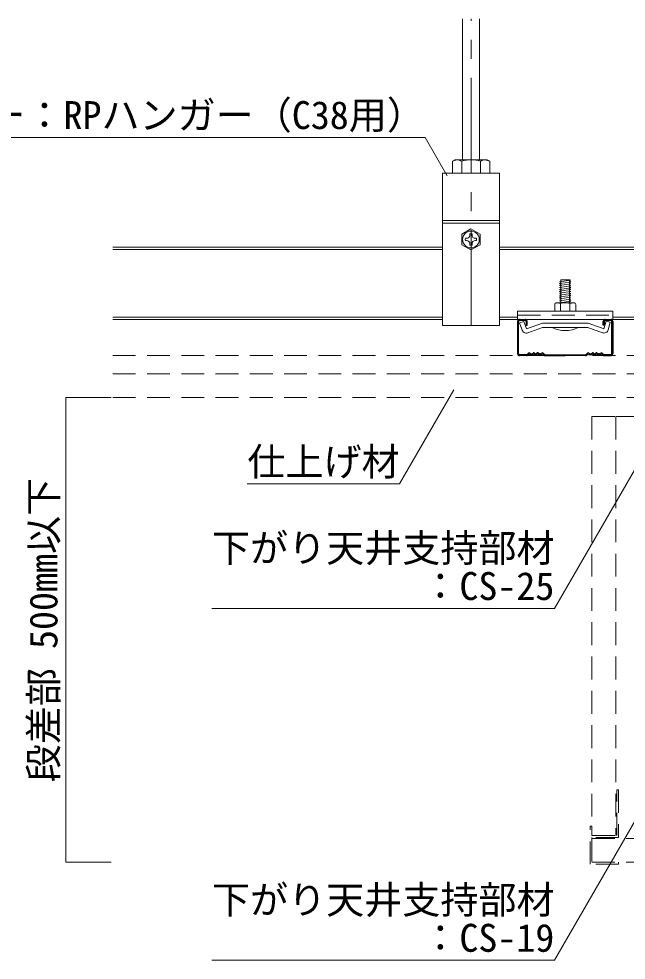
# Model space of a CAD drawing. Units: millimetres on the paper, enlarged 30 times, with parts at other scales. Extents: x -5790 to 5910, y -4184 to 4114.
# Drawn here: x 2857 to 3814, y -3247 to -1764 of the extents above; entities that cross this region are included whole.
import ezdxf
from ezdxf.enums import TextEntityAlignment as Align

# ---------------------------------------------------------------- set-up
doc = ezdxf.new("R2010")
doc.units = ezdxf.units.MM
doc.header["$LTSCALE"] = 30
doc.linetypes.add('CHAIN1', pattern=[8, 5, -1, 1, -1])
doc.linetypes.add('DASHED1', pattern=[1.8, 1.2, -0.6])
for name, color, linetype, lineweight in [('2-0_中心線', 4, 'CHAIN1', 9), ('2-1_吊り材', 7, 'Continuous', 18), ('2-2_野縁受け', 3, 'Continuous', 18), ('2-3_野縁', 2, 'Continuous', 25), ('2-5_寸法', 4, 'Continuous', 9), ('2-6_文字', 7, 'Continuous', 18), ('2-A_クリップ', 7, 'Continuous', 18), ('2-B_ビス', 3, 'Continuous', 18), ('2-C_パネル', 7, 'DASHED1', 18), ('2-D_見切り', 7, 'DASHED1', 18)]:
    doc.layers.add(name, color=color, linetype=linetype, lineweight=lineweight)
doc.styles.add('ＭＳ ゴシック', font='')
doc.styles.get('ＭＳ ゴシック').set_extended_font_data('MS Gothic')

msp = doc.modelspace()

# ---------------------------------------------------------------- linework, layer by layer
at = {"layer": '2-0_中心線'}
msp.add_line((3569.6, -2247.14), (3569.6, -1764.02), dxfattribs=at)
at = {"layer": '2-1_吊り材'}
for p, q in [((3556.1, -1986.14), (3556.1, -1764.02)), ((3583.1, -1986.14), (3583.1, -1764.02)), ((3544.14, -1986.14), (3540.2, -1988.41)), ((3544.14, -1986.14), (3595.06, -1986.14)), ((3595.06, -1986.14), (3599, -1988.41)), ((3540.2, -2007.14), (3540.2, -1988.41)), ((3554.9, -2007.14), (3554.9, -1988.41)), ((3584.3, -2007.14), (3584.3, -1988.41)), ((3599, -2007.14), (3599, -1988.41)), ((3540.2, -2007.14), (3599, -2007.14)), ((3614.6, -2007.14), (3614.6, -2247.14)), ((3524.6, -2081.54), (3614.6, -2081.54)), ((3524.6, -2085.69), (3614.6, -2085.69)), ((3614.6, -2247.14), (3524.6, -2247.14))]:
    msp.add_line(p, q, dxfattribs=at)
msp.add_lwpolyline([(3524.6, -2247.14), (3524.6, -2007.14), (3614.6, -2007.14)], dxfattribs=at)
for centre, radius, start, end in [((3549.81, -2006.45), 20.44, 96.34294, 118.04132), ((3547.05, -2000.77), 14.64, 57.57118, 88.04459), ((3569.6, -2034.79), 48.65, 72.41205, 107.58797), ((3592.15, -2000.77), 14.64, 91.95543, 122.42883), ((3589.39, -2006.45), 20.44, 61.95869, 83.65707)]:
    msp.add_arc(centre, radius, start, end, dxfattribs=at)
at = {"layer": '2-2_野縁受け'}
for p, q in [((3005, -2123.54), (3524.6, -2123.54)), ((3005, -2127.14), (3524.6, -2127.14)), ((3614.6, -2123.54), (4010.58, -2123.54)), ((3614.6, -2127.14), (4010.58, -2127.14)), ((3005, -2233.94), (3524.6, -2233.94)), ((3005, -2237.54), (3524.6, -2237.54)), ((3005, -2237.54), (3008.6, -2237.54)), ((3614.6, -2233.94), (3642.98, -2233.94)), ((3614.6, -2237.54), (3642.98, -2237.54)), ((3792.98, -2233.94), (4010.58, -2233.94)), ((3792.98, -2237.54), (4010.58, -2237.54))]:
    msp.add_line(p, q, dxfattribs=at)
at = {"layer": '2-3_野縁'}
for p, q in [((3645.98, -2237.54), (3654.98, -2237.54)), ((3780.98, -2237.54), (3789.98, -2237.54)), ((3642.98, -2240.54), (3642.98, -2291.41)), ((3644.48, -2291.54), (3644.48, -2240.54)), ((3654.98, -2239.04), (3645.98, -2239.04)), ((3656.48, -2240.54), (3656.48, -2246.54)), ((3656.48, -2246.54), (3657.98, -2246.54)), ((3657.98, -2246.54), (3657.98, -2240.54)), ((3777.98, -2246.54), (3777.98, -2240.54)), ((3779.48, -2246.54), (3777.98, -2246.54)), ((3779.48, -2240.54), (3779.48, -2246.54)), ((3789.98, -2239.04), (3780.98, -2239.04)), ((3791.48, -2291.54), (3791.48, -2240.54)), ((3792.98, -2240.54), (3792.98, -2291.41)), ((3645.98, -2293.04), (3656.76, -2293.04)), ((3656.76, -2293.04), (3646, -2293.04)), ((3656.76, -2294.54), (3646, -2294.54)), ((3656.76, -2294.54), (3646, -2294.54)), ((3659.94, -2290.48), (3657.82, -2292.6)), ((3657.82, -2292.6), (3659.94, -2290.48)), ((3661, -2291.54), (3658.88, -2293.66)), ((3661, -2291.54), (3658.88, -2293.66)), ((3682, -2291.54), (3684.12, -2293.66)), ((3683.06, -2290.48), (3685.18, -2292.6)), ((3686.2, -2294.54), (3717.96, -2294.54)), ((3686.24, -2293.04), (3749.76, -2293.04)), ((3749.71, -2294.54), (3717.96, -2294.54)), ((3752.94, -2290.48), (3750.82, -2292.6)), ((3754, -2291.54), (3751.88, -2293.66)), ((3775, -2291.54), (3777.12, -2293.66)), ((3775, -2291.54), (3777.12, -2293.66)), ((3776.06, -2290.48), (3778.18, -2292.6)), ((3778.18, -2292.6), (3776.06, -2290.48)), ((3779.24, -2293.04), (3790, -2293.04)), ((3789.98, -2293.04), (3779.24, -2293.04)), ((3779.24, -2294.54), (3790, -2294.54)), ((3779.24, -2294.54), (3790, -2294.54))]:
    msp.add_line(p, q, dxfattribs=at)
for centre, radius, start, end in [((3645.98, -2240.54), 3, 90.00299, 180.00299), ((3654.98, -2240.54), 3, 0.00299, 90.00299), ((3780.98, -2240.54), 3, 89.99699, 179.99699), ((3789.98, -2240.54), 3, 359.99699, 89.99699), ((3645.98, -2240.54), 1.5, 90, 180), ((3654.98, -2240.54), 1.5, 0.00699, 90), ((3780.98, -2240.54), 1.5, 90, 180), ((3789.98, -2240.54), 1.5, 0, 90), ((3645.98, -2291.54), 3, 177.476, 270), ((3645.98, -2291.54), 3, 177.476, 270), ((3645.98, -2291.54), 1.5, 180, 270), ((3656.76, -2291.54), 1.5, 270, 314.99998), ((3656.76, -2291.54), 1.5, 269.99998, 314.99998), ((3656.76, -2291.54), 3, 270, 315), ((3656.76, -2291.54), 3, 270, 314.99998), ((3661, -2291.54), 1.5, 46.39717, 135), ((3664.75, -2287.6), 5.44, 226.39717, 313.60281), ((3664.75, -2287.6), 3.94, 226.39717, 313.60281), ((3668.5, -2291.54), 1.5, 36.86989, 133.60281), ((3671.5, -2289.29), 3.75, 216.86989, 323.1301), ((3671.5, -2289.29), 2.25, 216.86989, 323.1301), ((3674.5, -2291.54), 1.5, 46.39717, 143.1301), ((3674.5, -2291.54), 1.5, 36.86989, 143.1301), ((3678.25, -2287.6), 5.44, 226.39717, 313.60281), ((3678.25, -2287.6), 3.94, 226.39717, 313.60281), ((3682, -2291.54), 1.5, 44.99998, 133.60281), ((3686.24, -2291.54), 3, 225, 270), ((3686.24, -2291.54), 1.5, 225, 270), ((3749.76, -2291.54), 1.5, 270, 315), ((3749.76, -2291.54), 3, 270, 315), ((3754, -2291.54), 1.5, 46.39719, 135.00002), ((3757.75, -2287.6), 5.44, 226.39719, 313.60283), ((3757.75, -2287.6), 3.94, 226.39719, 313.60283), ((3761.5, -2291.54), 1.5, 36.8699, 143.13011), ((3761.5, -2291.54), 1.5, 36.8699, 133.60283), ((3764.5, -2289.29), 3.75, 216.8699, 323.13011), ((3764.5, -2289.29), 2.25, 216.8699, 323.13011), ((3767.5, -2291.54), 1.5, 46.39719, 143.13011), ((3771.25, -2287.6), 5.44, 226.39719, 313.60283), ((3771.25, -2287.6), 3.94, 226.39719, 313.60283), ((3775, -2291.54), 1.5, 45, 133.60283), ((3779.24, -2291.54), 3, 225, 270), ((3779.24, -2291.54), 3, 225.00002, 270), ((3779.24, -2291.54), 1.5, 225.00002, 270), ((3779.24, -2291.54), 1.5, 225, 270), ((3789.98, -2291.54), 3, 270, 2.524), ((3789.98, -2291.54), 3, 269.99997, 2.524), ((3789.98, -2291.54), 1.5, 270, 0)]:
    msp.add_arc(centre, radius, start, end, dxfattribs=at)
at = {"layer": '2-5_寸法'}
msp.add_line((2930.93, -2360.54), (3002.31, -2360.54), dxfattribs=at)
msp.add_lwpolyline([(2930.93, -2360.54), (2930.93, -3092.54), (3002.31, -3092.54)], dxfattribs=at)
at = {"layer": '2-6_文字'}
for p, q in [((3497.26, -1950.83), (2627.26, -1950.83)), ((3497.26, -1950.83), (3532.17, -2011.29)), ((3457.01, -2496.69), (3542.67, -2348.31)), ((3826.99, -2474.74), (3701.21, -2692.6)), ((3217.01, -2496.69), (3457.01, -2496.69)), ((3701.21, -2692.6), (3161.21, -2692.6)), ((3829.22, -3024.97), (3701.21, -3246.69)), ((3701.21, -3246.69), (3161.21, -3246.69))]:
    msp.add_line(p, q, dxfattribs=at)
at = {"layer": '2-A_クリップ'}
for p, q in [((3642.98, -2224.64), (3642.98, -2237.54)), ((3642.98, -2224.64), (3792.98, -2224.64)), ((3642.98, -2237.54), (3792.98, -2237.54)), ((3651.88, -2237.48), (3647.38, -2237.48)), ((3792.98, -2237.54), (3792.98, -2224.64)), ((3652.6, -2240.51), (3646.12, -2242.87)), ((3652.6, -2240.51), (3646.12, -2242.87)), ((3650.32, -2254.4), (3646.12, -2242.87)), ((3649.7, -2252.72), (3646.12, -2242.87)), ((3656.91, -2252.34), (3652.6, -2240.51)), ((3656.91, -2252.34), (3652.6, -2240.51)), ((3682, -2243.21), (3656.91, -2252.34)), ((3659.22, -2258.51), (3682.3, -2250.11)), ((3682, -2243.21), (3717.98, -2243.21)), ((3684.34, -2250.11), (3682.3, -2250.11)), ((3717.98, -2250.11), (3684.34, -2250.11)), ((3753.96, -2243.21), (3717.98, -2243.21)), ((3753.96, -2243.21), (3717.98, -2243.21)), ((3753.96, -2243.21), (3717.98, -2243.21)), ((3717.98, -2250.11), (3751.62, -2250.11)), ((3717.98, -2250.11), (3747.17, -2250.11)), ((3717.98, -2250.11), (3745.41, -2250.11)), ((3746.44, -2250.11), (3751.62, -2250.11)), ((3747.91, -2250.11), (3753.65, -2250.11)), ((3763.38, -2253.65), (3753.65, -2250.11)), ((3753.96, -2243.21), (3776.16, -2251.29)), ((3776.74, -2258.51), (3761.16, -2252.84)), ((3775.28, -2250.97), (3779.05, -2252.34)), ((3779.05, -2252.34), (3782.31, -2240.18)), ((3782.31, -2240.18), (3788.97, -2241.96)), ((3785.79, -2253.82), (3788.97, -2241.96))]:
    msp.add_line(p, q, dxfattribs=at)
at = {"layer": '2-A_クリップ', "linetype": 'DASHED1'}
msp.add_line((3642.98, -2230.64), (3792.98, -2230.64), dxfattribs=at)
at = {"layer": '2-A_クリップ', "color": 4, "lineweight": 9}
msp.add_line((3749.66, -2250.11), (3744.62, -2250.11), dxfattribs=at)
at = {"layer": '2-A_クリップ'}
for centre, start, end in [((3656.8, -2252.04), 200, 300), ((3779.13, -2252.04), 245, 345)]:
    msp.add_arc(centre, 6.9, start, end, dxfattribs=at)
at = {"layer": '2-B_ビス'}
for p, q in [((3569.45, -2095.04), (3555.16, -2103.29)), ((3555.16, -2103.29), (3555.16, -2119.79)), ((3567.65, -2102.72), (3567.65, -2104.39)), ((3569.45, -2095.04), (3583.74, -2103.29)), ((3571.25, -2102.72), (3571.25, -2104.39)), ((3571.25, -2102.72), (3571.25, -2105.17)), ((3583.74, -2103.29), (3583.74, -2119.79)), ((3569.45, -2128.04), (3555.16, -2119.79)), ((3560.64, -2109.74), (3562.4, -2109.74)), ((3560.64, -2113.34), (3562.4, -2113.34)), ((3567.65, -2120.36), (3567.65, -2118.69)), ((3569.45, -2128.04), (3583.74, -2119.79)), ((3571.25, -2120.36), (3571.25, -2117.91)), ((3571.25, -2120.36), (3571.25, -2118.69)), ((3578.27, -2109.74), (3576.51, -2109.74)), ((3578.27, -2113.34), (3576.51, -2113.34)), ((3726.98, -2178.58), (3708.98, -2181.11)), ((3711.23, -2175.11), (3724.73, -2175.11)), ((3711.23, -2211.14), (3711.23, -2175.11)), ((3726.98, -2175.58), (3724.73, -2175.11)), ((3724.73, -2211.14), (3724.73, -2175.2)), ((3726.98, -2178.58), (3724.73, -2177.4)), ((3708.98, -2181.11), (3711.23, -2182.29)), ((3726.98, -2181.58), (3708.98, -2184.11)), ((3708.98, -2184.11), (3711.23, -2185.29)), ((3726.98, -2184.58), (3708.98, -2187.11)), ((3708.98, -2187.11), (3711.23, -2188.29)), ((3726.98, -2187.58), (3708.98, -2190.11)), ((3708.98, -2190.11), (3711.23, -2191.29)), ((3726.98, -2190.58), (3708.98, -2193.11)), ((3708.98, -2193.11), (3711.23, -2194.29)), ((3726.98, -2193.58), (3708.98, -2196.11)), ((3726.98, -2181.58), (3724.73, -2180.4)), ((3726.98, -2184.58), (3724.73, -2183.4)), ((3726.98, -2187.58), (3724.73, -2186.4)), ((3726.98, -2190.58), (3724.73, -2189.4)), ((3726.98, -2193.58), (3724.73, -2192.4)), ((3708.98, -2196.11), (3711.23, -2197.29)), ((3726.98, -2196.58), (3708.98, -2199.11)), ((3708.98, -2199.11), (3711.23, -2200.29)), ((3726.98, -2199.58), (3708.98, -2202.11)), ((3708.98, -2202.11), (3711.23, -2203.29)), ((3726.98, -2202.58), (3708.98, -2205.11)), ((3708.98, -2205.11), (3711.23, -2206.29)), ((3726.98, -2205.58), (3708.98, -2208.11)), ((3708.98, -2208.11), (3711.23, -2209.29)), ((3708.98, -2208.11), (3711.23, -2209.29)), ((3726.98, -2208.58), (3708.98, -2211.11)), ((3726.98, -2208.58), (3708.98, -2211.11)), ((3726.98, -2196.58), (3724.73, -2195.4)), ((3726.98, -2199.58), (3724.73, -2198.4)), ((3726.98, -2202.58), (3724.73, -2201.4)), ((3726.98, -2205.58), (3724.73, -2204.4)), ((3726.98, -2208.58), (3724.73, -2207.4)), ((3726.98, -2208.58), (3724.73, -2207.4)), ((3701.48, -2214.14), (3701.48, -2224.64)), ((3703.48, -2211.64), (3702.08, -2212.34)), ((3703.48, -2211.64), (3702.08, -2212.34)), ((3704.48, -2211.14), (3731.48, -2211.14)), ((3705.56, -2211.41), (3710.48, -2212.64)), ((3705.56, -2211.41), (3710.48, -2212.64)), ((3710.48, -2212.64), (3710.48, -2212.69)), ((3710.48, -2212.69), (3710.48, -2224.64)), ((3724.64, -2212.32), (3725.48, -2212.62)), ((3724.64, -2212.32), (3725.48, -2212.62)), ((3726.14, -2211.14), (3724.73, -2210.4)), ((3726.14, -2211.14), (3724.73, -2210.4)), ((3730.41, -2211.4), (3725.48, -2212.62)), ((3730.41, -2211.4), (3725.48, -2212.62)), ((3725.48, -2212.62), (3725.48, -2224.64)), ((3732.46, -2211.62), (3733.86, -2212.32)), ((3732.46, -2211.62), (3733.86, -2212.32)), ((3734.48, -2214.14), (3734.48, -2224.64)), ((3701.48, -2224.64), (3734.48, -2224.64)), ((3738.98, -2250.11), (3696.98, -2250.11))]:
    msp.add_line(p, q, dxfattribs=at)
msp.add_lwpolyline([(3726.98, -2175.58), (3708.98, -2178.11), (3711.23, -2179.29)], dxfattribs=at)
msp.add_circle((3569.45, -2111.54), 13.2, dxfattribs=at)
for centre, radius, start, end in [((3562.87, -2104.95), 4.81, 264.363, 6.67345), ((3569.45, -2111.54), 9, 78.46304, 101.53696), ((3576.03, -2104.95), 4.81, 173.32655, 275.637), ((3569.45, -2111.54), 9, 168.46304, 191.51331), ((3562.87, -2118.13), 4.81, 353.32655, 95.637), ((3576.03, -2118.13), 4.81, 84.363, 186.67345), ((3569.45, -2111.54), 9, 348.48669, 11.53696), ((3569.45, -2111.54), 9, 258.46304, 281.53696), ((3704.48, -2214.14), 3, 90, 180), ((3704.83, -2214.32), 3, 75.94201, 116.60205), ((3704.83, -2214.32), 3, 75.94201, 116.60205), ((3717.98, -2230.64), 19.5, 70.01815, 112.61985), ((3717.98, -2230.64), 19.5, 70.01815, 112.61985), ((3731.13, -2214.32), 3, 63.73468, 103.86023), ((3731.13, -2214.32), 3, 63.73468, 103.86023), ((3731.48, -2214.14), 3, 0, 90), ((3717.98, -2208.11), 46.96, 243.43494, 296.56505)]:
    msp.add_arc(centre, radius, start, end, dxfattribs=at)
at = {"layer": '2-C_パネル'}
for p, q in [((3005, -2323.04), (3987.71, -2323.04)), ((3005, -2360.54), (3987.71, -2360.54)), ((3760.1, -2390.54), (3760.1, -3050.54)), ((3760.1, -2390.54), (3797.6, -2390.54)), ((3797.6, -2390.54), (3797.6, -3050.54)), ((3797.6, -2390.54), (3826.1, -2390.54)), ((3760.1, -3055.04), (4850.58, -3055.04)), ((3760.1, -3092.54), (4850.58, -3092.54))]:
    msp.add_line(p, q, dxfattribs=at)
msp.add_lwpolyline([(3005, -2294.54), (3987.71, -2294.54), (3987.71, -2360.54)], dxfattribs=at)
at = {"layer": '2-D_見切り'}
for p, q in [((3799.1, -3050.54), (3799.1, -2978.54)), ((3799.1, -2978.54), (3802.1, -2978.54)), ((3802.1, -2978.54), (3802.1, -3053.54)), ((3757.1, -3035.54), (3760.1, -3035.54)), ((3757.1, -3095.54), (3757.1, -3035.54)), ((3760.1, -3035.54), (3760.1, -3050.54)), ((3760.1, -3050.54), (3799.1, -3050.54)), ((3760.1, -3050.54), (3797.6, -3050.54)), ((3760.1, -3053.54), (3760.1, -3092.54)), ((3802.1, -3053.54), (3760.1, -3053.54)), ((3760.1, -3055.04), (3760.1, -3092.54)), ((3802.1, -3095.54), (3757.1, -3095.54)), ((3760.1, -3092.54), (3802.1, -3092.54)), ((3802.1, -3092.54), (3802.1, -3095.54))]:
    msp.add_line(p, q, dxfattribs=at)

# ---------------------------------------------------------------- texts
at = {"layer": '2-5_寸法', "style": 'ＭＳ ゴシック'}
msp.add_text('段差部 500mm以下', height=43.99, rotation=90, dxfattribs=at).set_placement((2930.93, -2966.54), align=Align.BOTTOM_LEFT)
at = {"layer": '2-6_文字', "color": 4, "style": 'ＭＳ ゴシック'}
for s, p in [('ハンガー：RPハンガー（C38用）', (2627.26, -1950.83)), ('仕上げ材', (3217.01, -2496.69)), ('下がり天井支持部材', (3161.21, -2632.6)), ('：CS-25', (3491.21, -2692.6)), ('下がり天井支持部材', (3161.21, -3186.69)), ('：CS-19', (3491.21, -3246.69))]:
    msp.add_text(s, height=43.99, dxfattribs=at).set_placement(p, align=Align.BOTTOM_LEFT)

doc.saveas('drawing.dxf')
